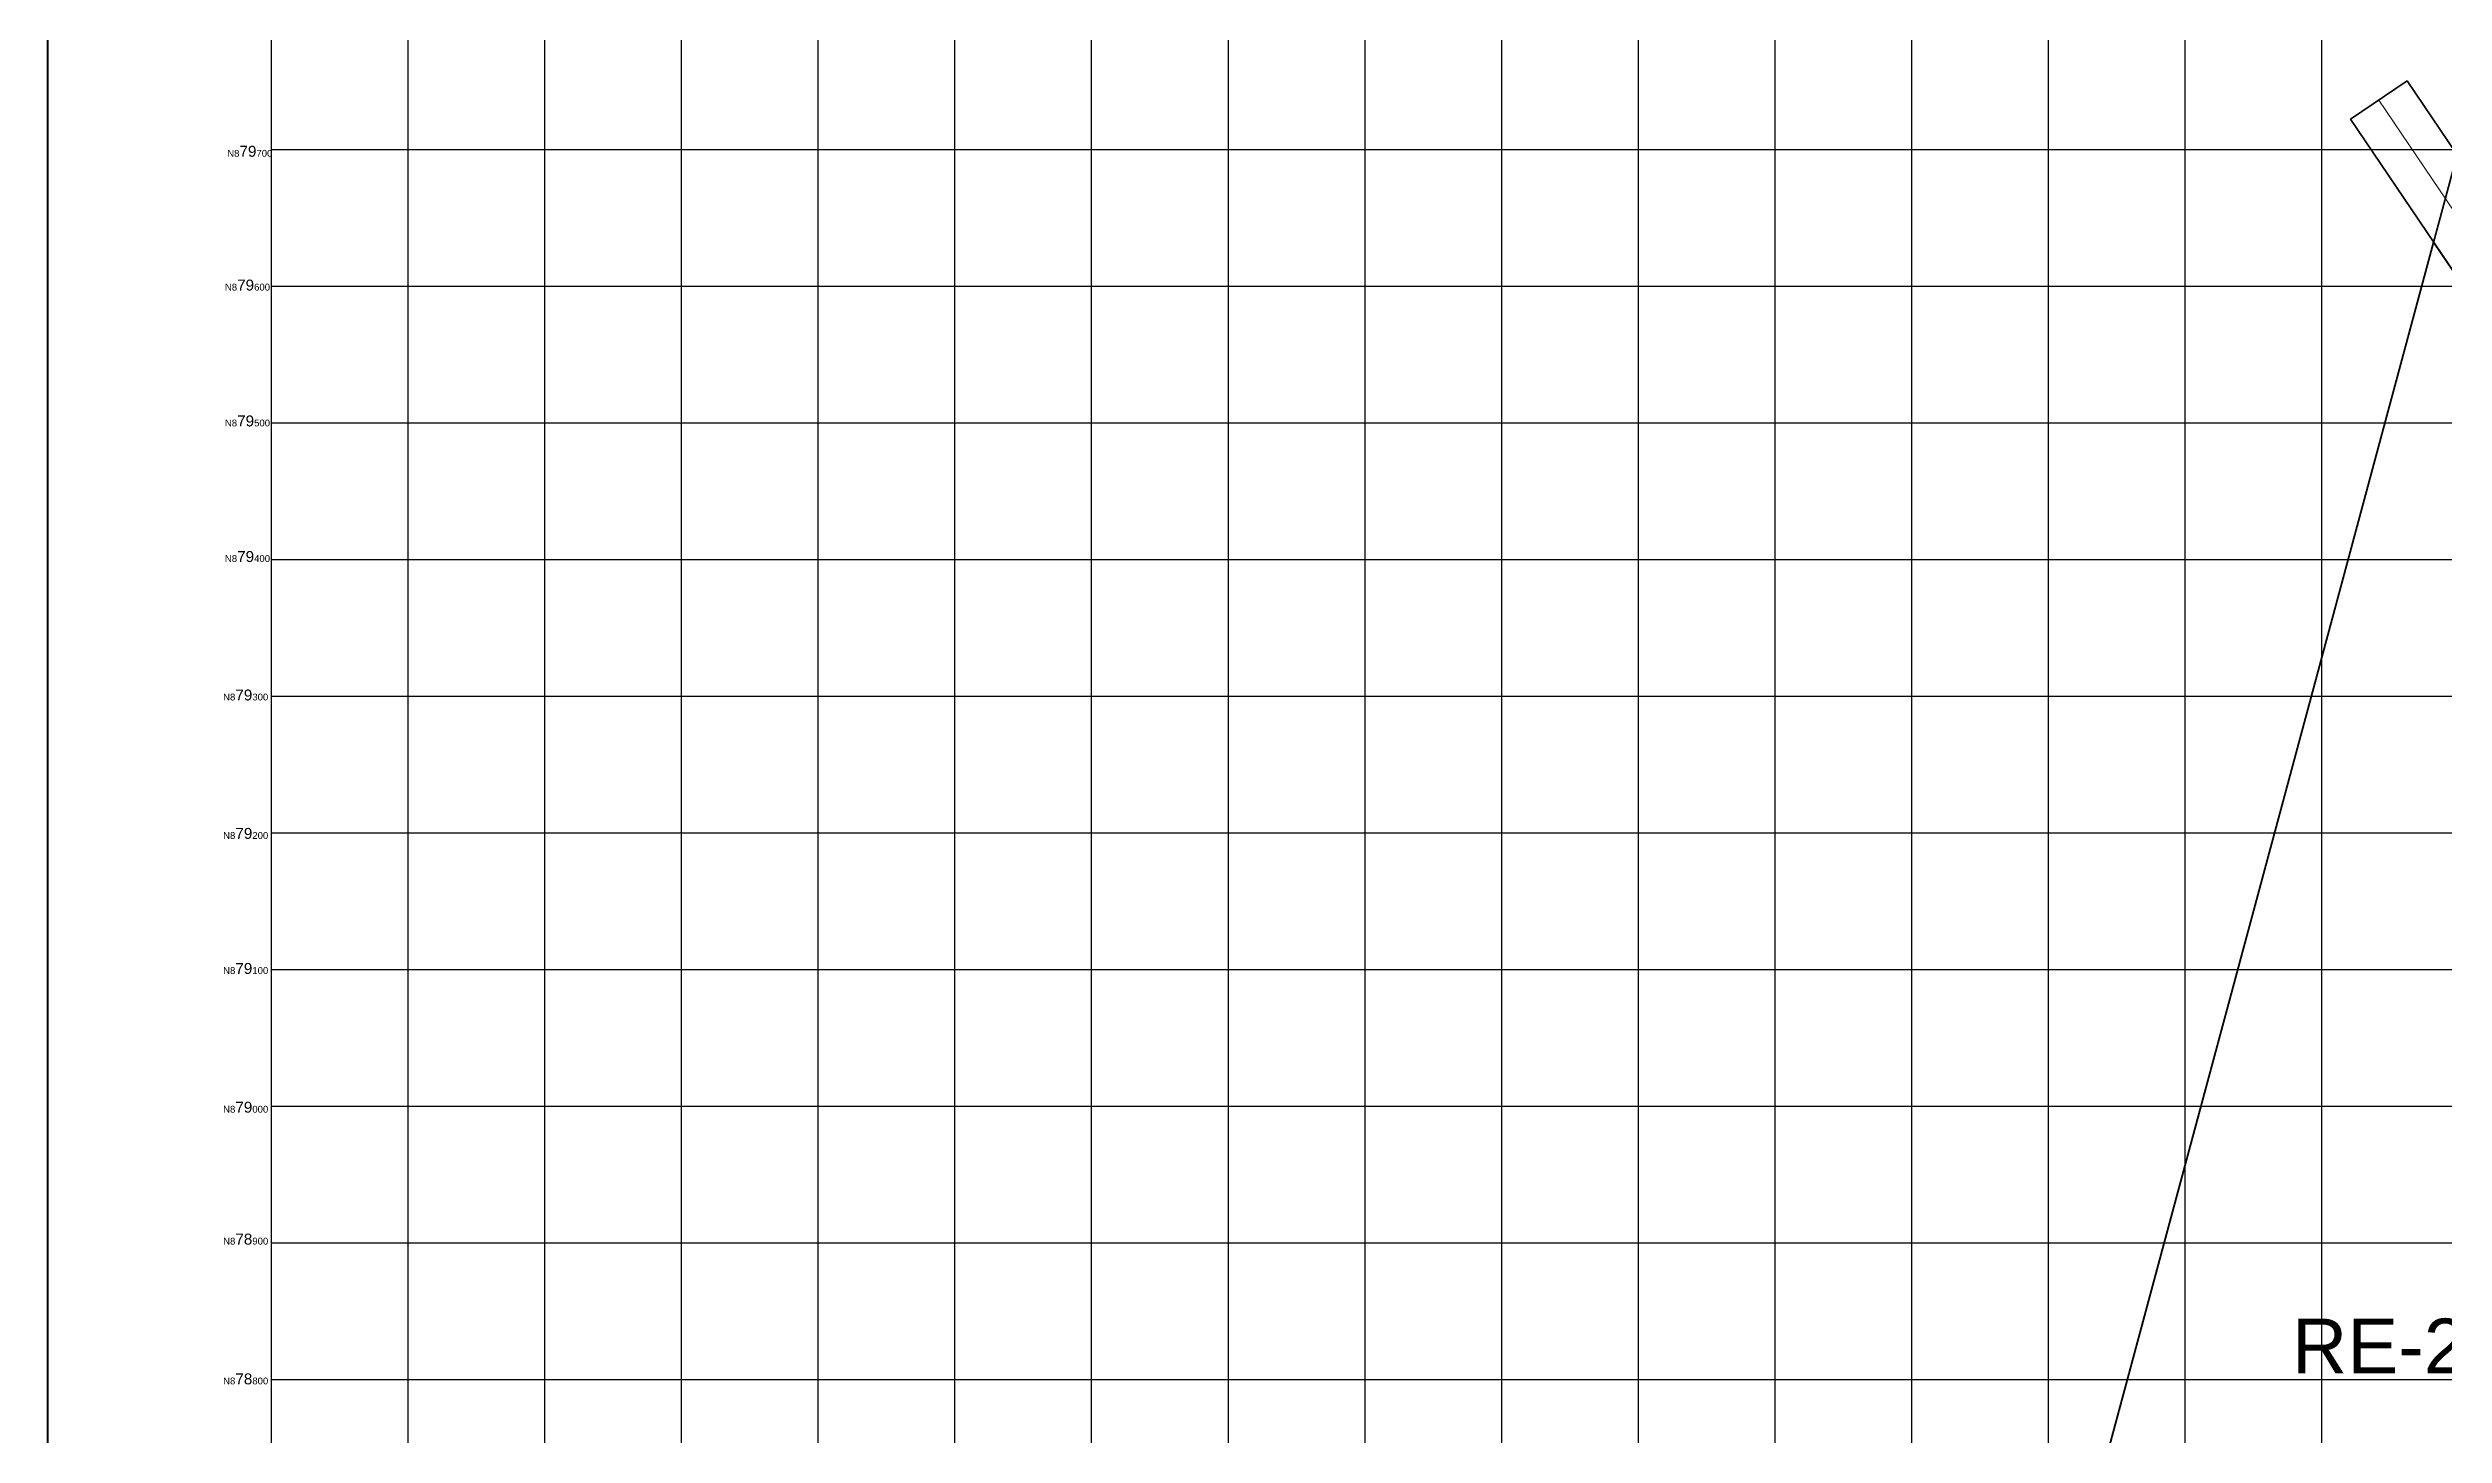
# Model space of a CAD drawing. Header units: millimetres. Extents: x 464536 to 476893, y 870501 to 881610.
# Drawn here: x 464536 to 466289, y 878759 to 879774 of the extents above; entities that cross this region are included whole.
import ezdxf
from ezdxf.enums import TextEntityAlignment as Align

# ---------------------------------------------------------------- set-up
doc = ezdxf.new("R2010")
doc.units = ezdxf.units.MM
for name, color, linetype, lineweight in [('Center_1', 7, 'Continuous', 5), ('Land Use Code', 7, 'Continuous', 35), ('Lay out', 7, 'Continuous', 70), ('Proposed Road Net work', 7, 'Continuous', 35), ('Recreational _ Environmental', 84, 'Continuous', 35), ('Structure Plan Boundries', 7, 'Continuous', 35)]:
    doc.layers.add(name, color=color, linetype=linetype, lineweight=lineweight)
doc.layers.add('Grid1', color=7, linetype='Continuous')
doc.styles.add('Arial', font='arial.ttf')

msp = doc.modelspace()

# ---------------------------------------------------------------- linework, layer by layer
at = {"layer": 'Center_1'}
msp.add_lwpolyline([(467632.5, 877711.9), (467580.1, 877781.2), (467555, 877820.4), (467511.7, 877886.7), (467475.9, 877937.3), (467408.7, 878032.7), (467303.4, 878187), (467167, 878387.1), (467048, 878560.4), (466997.4, 878632.9), (466971, 878671.7), (466821.3, 878888.8), (466752.2, 878989.2), (466691.6, 879074.5), (466638.5, 879149.9), (466603.5, 879201.1), (466420.2, 879472.3), (466369.8, 879546.8), (466241.7, 879736)], dxfattribs=at)
at = {"layer": 'Grid1'}
for p, q in [((464700, 870600), (464700, 881600)), ((464700, 870600), (464700, 881600)), ((464800, 870600), (464800, 881600)), ((464900, 870600), (464900, 881600)), ((465000, 870600), (465000, 881600)), ((465100, 870600), (465100, 881600)), ((465200, 870600), (465200, 881600)), ((465300, 870600), (465300, 881600)), ((465400, 870600), (465400, 881600)), ((465500, 870600), (465500, 881600)), ((465600, 870600), (465600, 881600)), ((465700, 870600), (465700, 881600)), ((465700, 870600), (465700, 881600)), ((465800, 870600), (465800, 881600)), ((465900, 870600), (465900, 881600)), ((466000, 870600), (466000, 881600)), ((466100, 870600), (466100, 881600)), ((466200, 870600), (466200, 881600)), ((464700, 879700), (472600, 879700)), ((464700, 879600), (472600, 879600)), ((464700, 879500), (472600, 879500)), ((464700, 879400), (472600, 879400)), ((464700, 879300), (472600, 879300)), ((464700, 879200), (472600, 879200)), ((464700, 879100), (472600, 879100)), ((464700, 879000), (472600, 879000)), ((464700, 878900), (472600, 878900)), ((464700, 878800), (472600, 878800))]:
    msp.add_line(p, q, dxfattribs=at)
at = {"layer": 'Lay out'}
msp.add_lwpolyline([(464536.4, 881609.9), (476892.8, 881609.9), (476892.8, 870501.3), (464536.4, 870501.3)], close=True, dxfattribs=at)
at = {"layer": 'Proposed Road Net work'}
for points in [[(466349.1, 879532.8, 0), (466221, 879722, 0), (466262.4, 879750.1, 0), (466382.4, 879572.7, 0)], [(466349.1, 879532.8, 0), (466281.8, 879632.1, 0)]]:
    msp.add_polyline3d(points, dxfattribs=at)
at = {"layer": 'Recreational _ Environmental'}
msp.add_polyline3d([(465750.1, 877657.6, 0), (465948.6, 878394.9, 0), (466187.1, 879280.4, 0), (466257.8, 879543.4, 0), (466281.8, 879632.2, 0), (466349.1, 879532.8, 0)], dxfattribs=at)
at = {"layer": 'Structure Plan Boundries'}
msp.add_lwpolyline([(465747.8, 877648.7), (465948.6, 878394.5), (466187.1, 879280.1), (466257.8, 879543), (466785.6, 881502.9), (468726.9, 881306.8), (468924.8, 881286.8), (469214.8, 881257.5), (469239.4, 881262.7), (469369.1, 881225.1), (469495.1, 881188.8), (469554, 881172.6), (469716.4, 881116.2), (469758.1, 881120.3), (469786.3, 881144.5), (469837, 881230.3)], dxfattribs=at)
msp.add_lwpolyline([(465747.8, 877648.7), (465948.6, 878394.5), (466187.1, 879280.1), (466257.8, 879543), (466785.6, 881502.9), (468726.9, 881306.8), (468924.8, 881286.8), (469214.8, 881257.5), (469239.4, 881262.7), (469369.1, 881225.1), (469495.1, 881188.8), (469554, 881172.6), (469716.4, 881116.2), (469758.1, 881120.3), (469786.3, 881144.5), (469837, 881230.3)], dxfattribs=at)

# ---------------------------------------------------------------- texts
at = {"layer": 'Grid1', "char_height": 5, "width": 7899.308, "attachment_point": 1}
for s, insert in [('{\\fArial|b0|i0|c0|p34;\\C7;N8\\H1.6x;79\\H0.625x;700}', (464667.6, 879702.6)), ('{\\fArial|b0|i0|c0|p34;\\C7;N8\\H1.6x;79\\H0.625x;600}', (464665.9, 879604.7)), ('{\\fArial|b0|i0|c0|p34;\\C7;N8\\H1.6x;79\\H0.625x;500}', (464665.9, 879505.3)), ('{\\fArial|b0|i0|c0|p34;\\C7;N8\\H1.6x;79\\H0.625x;400}', (464665.9, 879406.1)), ('{\\fArial|b0|i0|c0|p34;\\C7;N8\\H1.6x;79\\H0.625x;300}', (464664.6, 879304.8)), ('{\\fArial|b0|i0|c0|p34;\\C7;N8\\H1.6x;79\\H0.625x;200}', (464664.6, 879203.5)), ('{\\fArial|b0|i0|c0|p34;\\C7;N8\\H1.6x;79\\H0.625x;100}', (464664.6, 879104.7)), ('{\\fArial|b0|i0|c0|p34;\\C7;N8\\H1.6x;79\\H0.625x;000}', (464664.6, 879003.2)), ('{\\fArial|b0|i0|c0|p34;\\C7;N8\\H1.6x;78\\H0.625x;900}', (464664.6, 878906.7)), ('{\\fArial|b0|i0|c0|p34;\\C7;N8\\H1.6x;78\\H0.625x;800}', (464664.6, 878804.4))]:
    msp.add_mtext(s, dxfattribs=dict(at, insert=insert))
at = {"layer": 'Land Use Code', "color": 7, "true_color": 0xffffff, "style": 'Arial'}
msp.add_text('RE-21', height=40.08, dxfattribs=at).set_placement((466257.5, 878792.4), align=Align.BOTTOM_CENTER)

doc.saveas('drawing.dxf')
